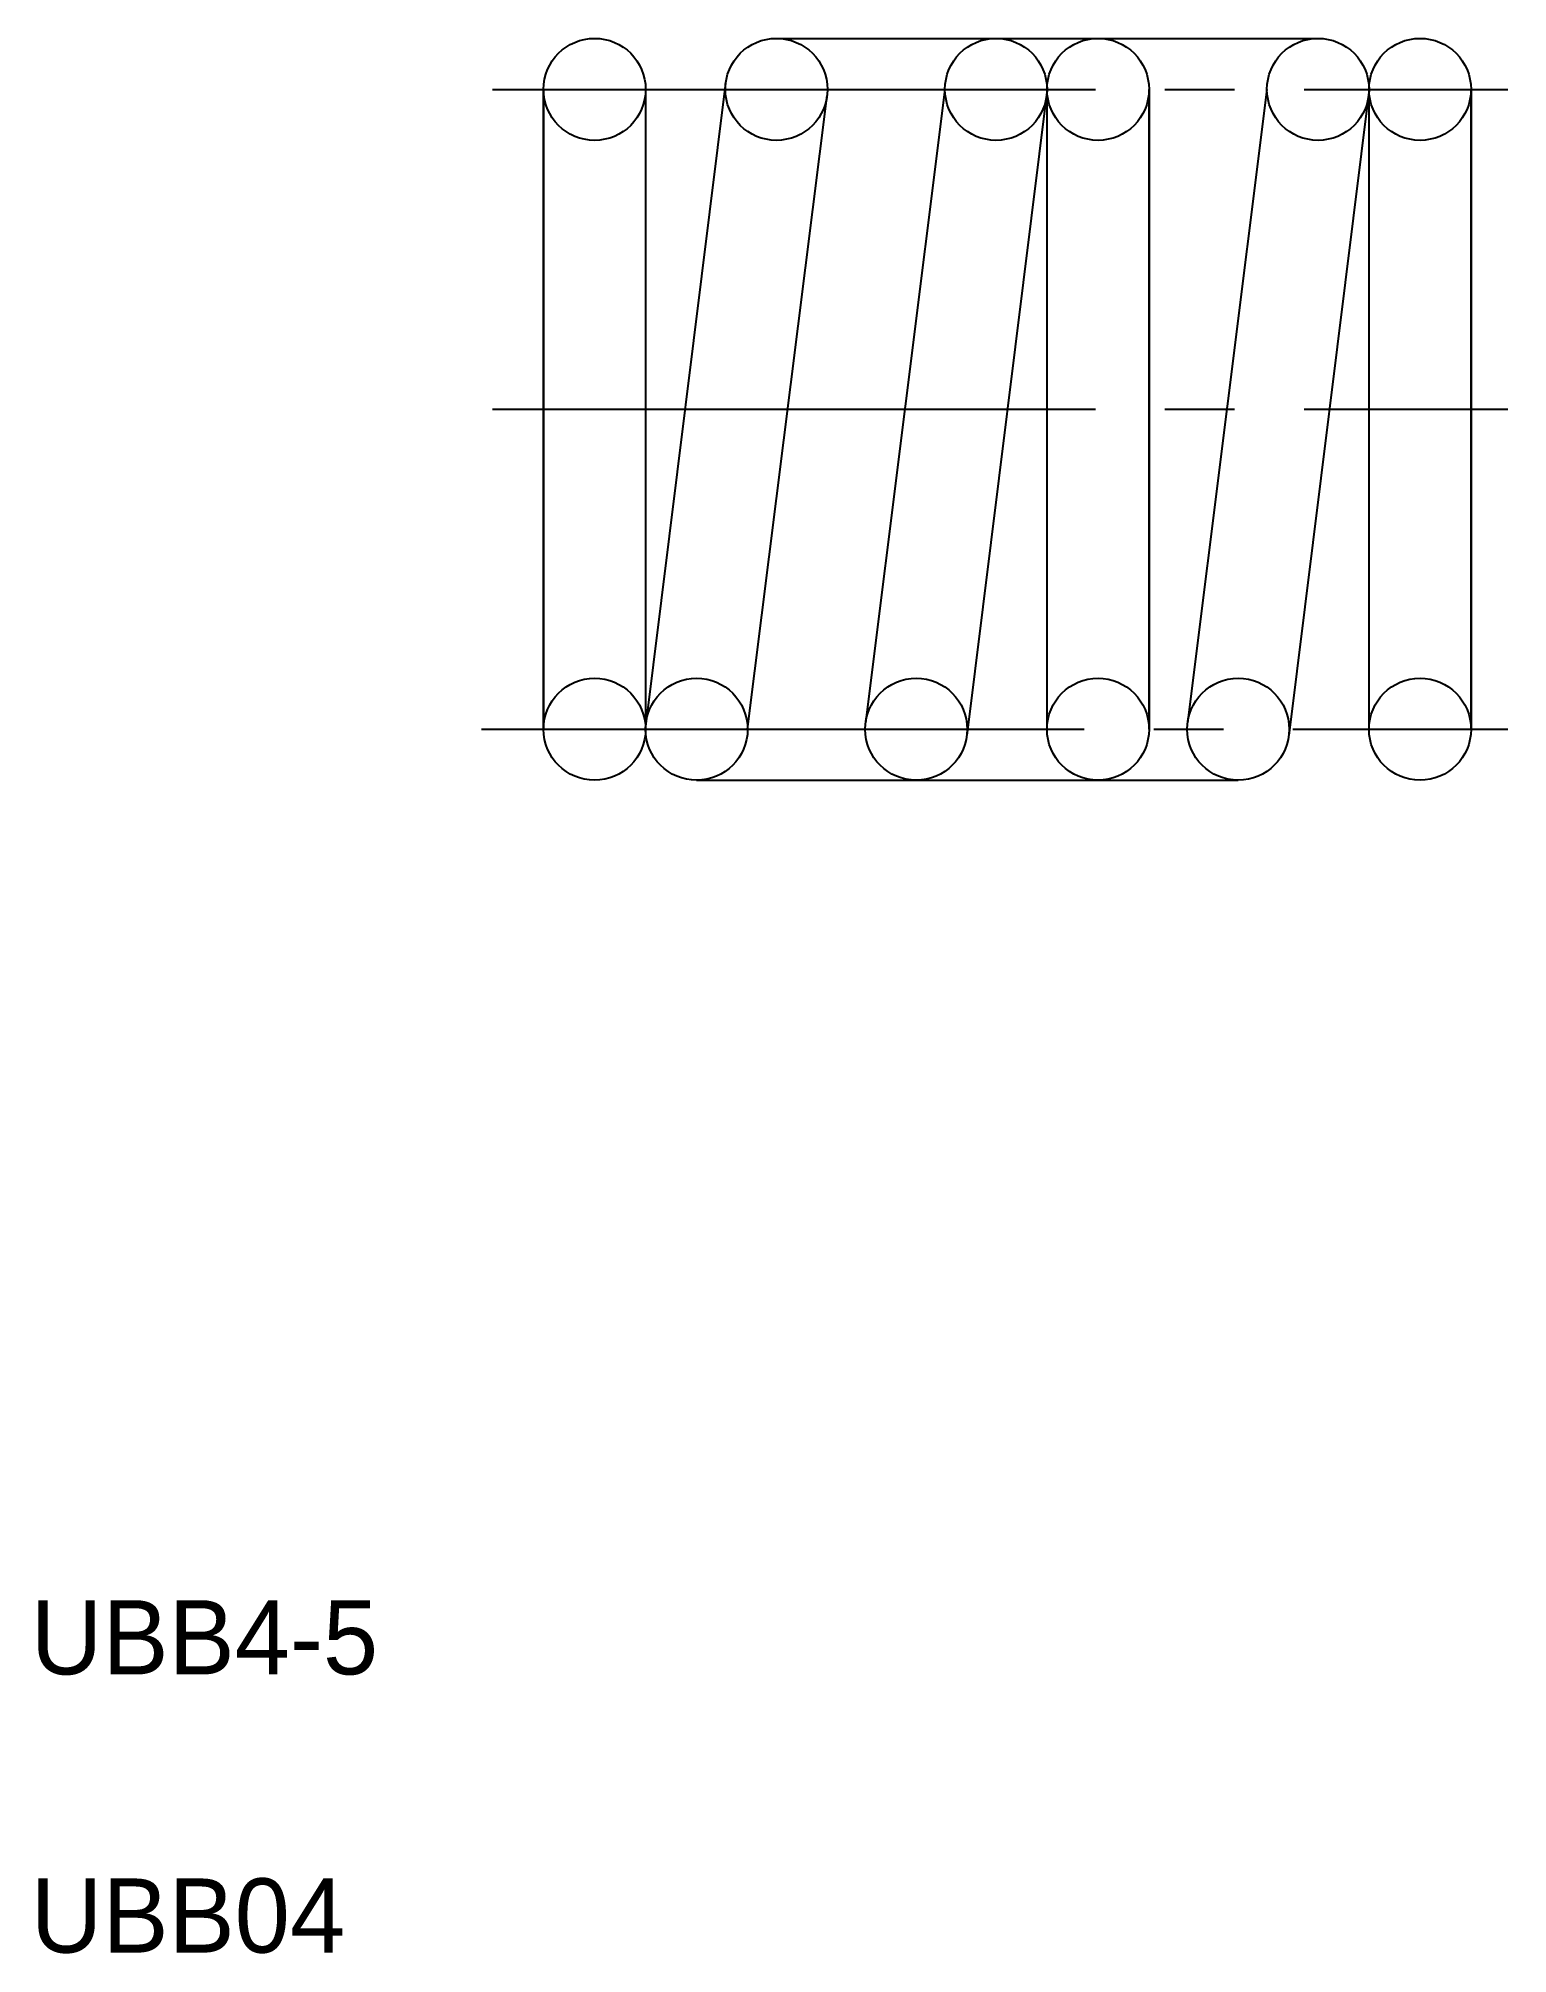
# Model space of a CAD drawing. Extents: x 9 to 16.9, y 3.5 to 13.8.
import ezdxf

# ---------------------------------------------------------------- set-up
doc = ezdxf.new("R2010")
doc.units = 0
doc.header["$LTSCALE"] = 0.25
doc.linetypes.add('CENTER', pattern=[17.5, 13, -1.5, 1.5, -1.5])
doc.linetypes.add('PHANTOM', pattern=[63.5, 31.75, -6.35, 6.35, -6.35, 6.35, -6.35])
doc.layers.get('0').update_dxf_attribs({"linetype": 'CONTINUOUS'})
doc.layers.add('CENTER', color=1, linetype='CENTER')

msp = doc.modelspace()

# ---------------------------------------------------------------- linework, layer by layer
at = {"color": 3, "linetype": 'PHANTOM'}
for p, q in [((12.93, 13.813), (15.85, 13.813)), ((13.839, 13.538), (13.411, 10.122)), ((14.389, 13.538), (13.956, 10.054)), ((14.389, 10.088), (14.389, 13.538)), ((14.939, 10.088), (14.939, 13.538)), ((14.939, 13.538), (14.939, 10.088)), ((12.5, 9.813), (15.42, 9.813))]:
    msp.add_line(p, q, dxfattribs=at)
at = {"color": 7, "linetype": 'CONTINUOUS'}
for p, q in [((11.675, 13.538), (11.675, 10.088)), ((11.675, 10.088), (11.675, 13.538)), ((12.225, 10.088), (12.657, 13.572)), ((12.225, 13.538), (12.225, 10.088)), ((15.575, 13.538), (15.147, 10.122)), ((16.125, 13.538), (15.693, 10.054)), ((16.125, 10.088), (16.125, 13.538)), ((16.675, 10.088), (16.675, 13.538)), ((16.675, 13.538), (16.675, 10.088)), ((12.775, 10.088), (13.203, 13.504))]:
    msp.add_line(p, q, dxfattribs=at)
for centre in [(11.95, 13.538), (12.93, 13.538), (15.85, 13.538), (16.4, 13.538), (11.95, 10.088), (12.5, 10.088), (15.42, 10.088), (16.4, 10.088)]:
    msp.add_circle(centre, 0.275, dxfattribs=at)
at = {"color": 3, "linetype": 'PHANTOM'}
for centre in [(14.114, 13.538), (14.664, 13.538), (13.684, 10.088), (14.664, 10.088)]:
    msp.add_circle(centre, 0.275, dxfattribs=at)
at = {"layer": 'CENTER', "color": 1, "linetype": 'CENTER'}
for p, q in [((11.4, 13.538), (16.873, 13.538)), ((11.4, 11.813), (16.873, 11.813)), ((11.34, 10.088), (16.873, 10.088))]:
    msp.add_line(p, q, dxfattribs=at)

# ---------------------------------------------------------------- texts
for s, p in [('UBB4-5', (8.91, 4.992)), ('UBB04', (8.91, 3.492))]:
    msp.add_text(s, height=0.4).set_placement(p)

doc.saveas('drawing.dxf')
